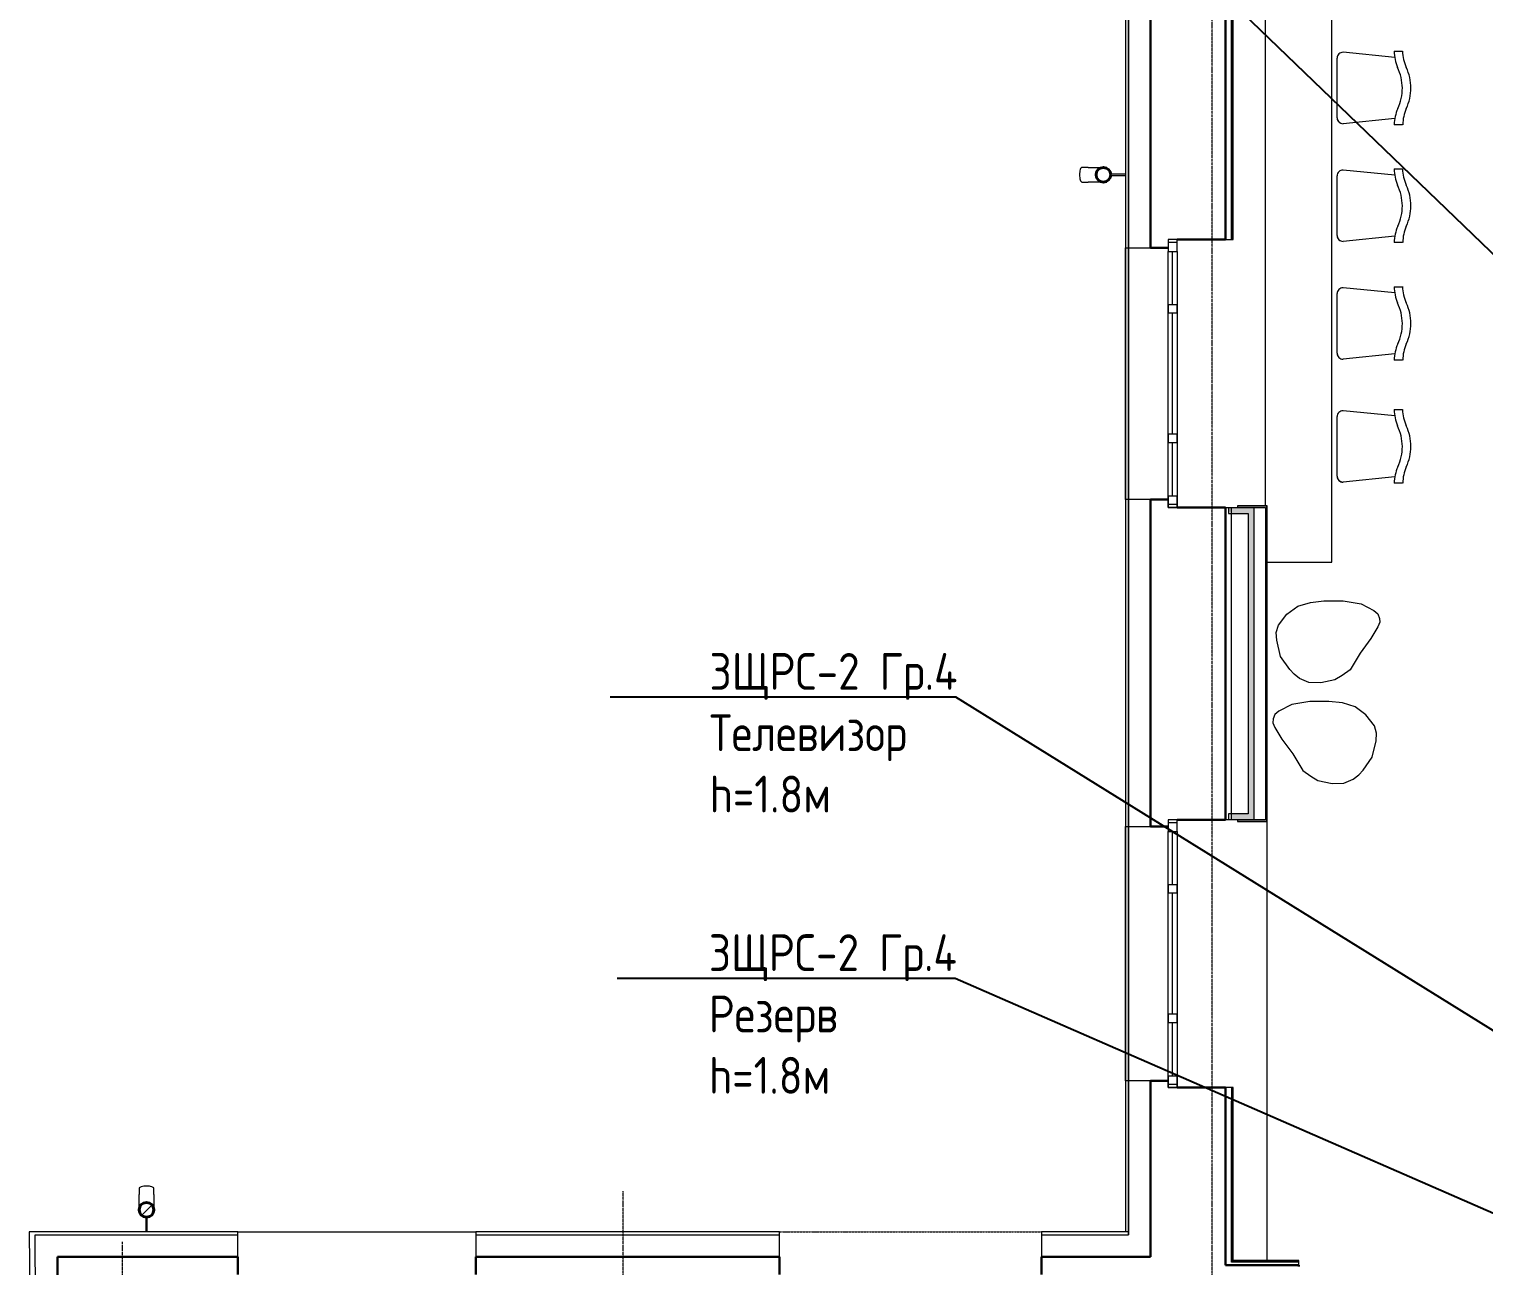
# Model space of a CAD drawing. Header units: millimetres. Extents: x -32 to 417638015, y -35 to 175284279.
# Drawn here: x 417169713 to 417179595, y 175252290 to 175260694 of the extents above; entities that cross this region are included whole.
import ezdxf
from ezdxf import colors
from ezdxf.entities.mleader import LeaderData, LeaderLine
from ezdxf.math import Vec2, Vec3

# ---------------------------------------------------------------- set-up
doc = ezdxf.new("R2010")
doc.units = ezdxf.units.MM
doc.linetypes.add('ADSK_Линия сетки', pattern=[25, 20, -2.5, 0, -2.5])
doc.linetypes.add('ADSK_Штрихпунктирная 2 точки_ш15 п1_5 п1_5 п1_5', pattern=[19.5, 15, -1.5, 0, -1.5, 0, -1.5])
for name, color, linetype, lineweight in [('_ Окна', 7, 'Continuous', 9), ('_ЭМ_ТХобщее_слой', 7, 'Continuous', 30), ('Обобщенные модели', 7, 'Continuous', 18), ('Окна', 7, 'Continuous', 9), ('Оси', 253, 'Continuous', 9), ('Перекрытие', 7, 'Continuous', 18), ('Стены внутренние', 7, 'Continuous', 18), ('Стены наружные', 7, 'Continuous', 18), ('Стены несущие', 7, 'Continuous', 30), ('Стены отделка', 7, 'Continuous', 30), ('Стены штриховка', 7, 'Continuous', 9), ('ТХ', 5, 'Continuous', 0), ('ШТРИХОВКА', 252, 'Continuous', 15)]:
    doc.layers.add(name, color=color, linetype=linetype, lineweight=lineweight)
doc.layers.add('_ЭМ_Надписи', color=7, linetype='Continuous')
doc.layers.add('ЭОМ_Лотки рабочие', color=5, linetype='Continuous')
doc.layers.add('Линии', color=7, linetype='Continuous', lineweight=9, true_color=0x00a600)
doc.styles.add('ЭОМ', font='isocpeur.ttf', dxfattribs={"width": 0.85, "height": 250})

# ---------------------------------------------------------------- blocks, each defined once
blk = doc.blocks.new('ТХ 3 этаж')
at = {"layer": 'ТХ', "color": 8}
for p, q in [((54608.86714957897, 28841.81168677565), (54257.63387622641, 28877.38557287527)), ((54604.42182758277, 28884.52284732612), (54662.20438269152, 28884.52284732612)), ((54218.05091761558, 28431.75682767696), (54218.05091761558, 28837.80261426477)), ((54608.86714957897, 28427.74775516603), (54257.63387622641, 28392.17386906641)), ((54662.4706617474, 28385.27624560473), (54604.95438569433, 28385.27624560473)), ((54608.86714957897, 28041.81168677565), (54257.63387622641, 28077.38557287527)), ((54604.42182758277, 28084.52284732612), (54662.20438269152, 28084.52284732612)), ((54218.05091761558, 27631.75682767696), (54218.05091761558, 28037.80261426477)), ((54608.86714957897, 27627.74775516603), (54257.63387622641, 27592.17386906641)), ((54662.4706617474, 27585.27624560473), (54604.95438569433, 27585.27624560473)), ((54608.86714957897, 27241.81168677565), (54257.63387622641, 27277.38557287527)), ((54604.42182758277, 27284.52284732612), (54662.20438269152, 27284.52284732612)), ((54218.05091761558, 26831.75682767696), (54218.05091761558, 27237.80261426477)), ((54608.86714957897, 26827.74775516603), (54257.63387622641, 26792.17386906641)), ((54662.4706617474, 26785.27624560473), (54604.95438569433, 26785.27624560473)), ((54218.05091761558, 25996.23334617639), (54218.05091761558, 26402.2791327642)), ((54608.86714957897, 26406.28820527508), (54257.63387622641, 26441.8620913747)), ((54604.42182758277, 26448.99936582556), (54662.20438269152, 26448.99936582556)), ((54608.86714957897, 25992.22427366546), (54257.63387622641, 25956.65038756584)), ((54662.4706617474, 25949.75276410417), (54604.95438569433, 25949.75276410417))]:
    blk.add_line(p, q, dxfattribs=at)
blk.add_lwpolyline([(53731.01392111921, 25412.55038507323), (54181.01392111921, 25412.55038507323), (54181.01392111921, 31912.55038507323), (53731.01392111921, 31912.55038507323)], dxfattribs=at)
at = {"layer": 'ТХ', "color": 8, "lineweight": 0}
for points in [[(54127.91194594355, 25150.00310928148), (54258.74115509196, 25149.7851413957), (54380.51258450031, 25128.52922973729), (54467.65940128156, 25084.77418148675), (54494.68742745725, 25060.66854024219), (54506.66759179329, 25030.5728174352), (54508.1287843099, 25005.0059838426), (54494.54211538826, 24973.44906767859), (54447.79202605347, 24893.82618159911), (54373.94125452574, 24794.69920068391), (54306.08056526567, 24680.52435762581), (54251.87920081086, 24641.51616714819), (54202.20672617602, 24613.02694892656), (54105.92947424139, 24592.13431678567), (54026.23393258062, 24595.27466943447), (53963.12010092504, 24622.44800754549), (53925.5731026617, 24651.08253867709), (53895.55003536755, 24682.71211022016), (53834.04270829755, 24771.53808730218), (53807.1599938891, 24882.86320137983), (53804.23760912457, 24933.99686789216), (53819.35812661407, 24983.59668694722), (53876.62718786841, 25058.69068307261), (53950.40530354698, 25114.20792797446), (54036.16358352714, 25139.62944966607)], [(54162.0420283397, 24466.5161058646), (54031.21281919128, 24466.29813797883), (53909.44138978294, 24445.04222632042), (53822.29457300168, 24401.28717806988), (53795.26654682599, 24377.18153682532), (53783.28638248995, 24347.08581401833), (53781.82518997334, 24321.51898042572), (53795.41185889498, 24289.96206426172), (53842.16194822977, 24210.33917818224), (53916.01271975751, 24111.21219726704), (53983.87340901757, 23997.03735420894), (54038.07477347238, 23958.02916373132), (54087.74724810722, 23929.53994550969), (54184.02450004185, 23908.6473133688), (54263.72004170262, 23911.7876660176), (54326.83387335821, 23938.96100412862), (54364.38087162154, 23967.59553526022), (54394.4039389157, 23999.22510680329), (54455.91126598569, 24088.05108388531), (54482.79398039414, 24199.37619796296), (54485.71636515867, 24250.50986447529), (54470.59584766917, 24300.10968353035), (54413.32678641484, 24375.20367965574), (54339.54867073626, 24430.72092455759), (54253.7903907561, 24456.1424462492)]]:
    blk.add_lwpolyline(points, close=True, dxfattribs=at)
at = {"layer": 'ТХ', "color": 8}
for centre, radius, start, end in [((54257.63387622614, 28837.80261426471), 39.5829586105756, 89.99999999833247, 180), ((54919.72728313976, 28895.75251679245), 315.5053656918225, 182.0397389806255, 202.696073057203), ((54962.29006132491, 28897.30316245672), 301.4106871721627, 182.379502891766, 204.1383914905157), ((54320.96363333201, 28628.91017873574), 339.9600278277716, 0.9892830939163604, 25.27183506592818), ((54395.97992796129, 28634.41917978757), 322.9897488788008, 0.04506280801999705, 25.5918781134404), ((54339.04240953876, 28635.03653851937), 321.8306803474504, 334.3612946009599, 359.954278555431), ((54397.13899906508, 28634.93002693215), 321.8306803474504, 334.3612946009599, 359.954278555431), ((54920.2598412532, 28374.04657613835), 315.5053656936938, 157.3039269427971, 177.9602610193745), ((54966.24461898567, 28376.20165318385), 303.3739814454822, 156.7530519048522, 178.2858997655782), ((54257.63387622614, 28431.75682767696), 39.5829586105756, 180, 270), ((54257.63387622614, 28037.80261426471), 39.5829586105756, 89.99999999833247, 180), ((54919.72728313976, 28095.75251679245), 315.5053656918225, 182.0397389806255, 202.696073057203), ((54962.29006132491, 28097.30316245672), 301.4106871721627, 182.379502891766, 204.1383914905157), ((54320.96363333201, 27828.91017873574), 339.9600278277716, 0.9892830939163604, 25.27183506592818), ((54395.97992796129, 27834.41917978757), 322.9897488788008, 0.04506280801999705, 25.5918781134404), ((54339.04240953876, 27835.03653851937), 321.8306803474504, 334.3612946009599, 359.954278555431), ((54397.13899906508, 27834.93002693215), 321.8306803474504, 334.3612946009599, 359.954278555431), ((54920.2598412532, 27574.04657613835), 315.5053656936938, 157.3039269427971, 177.9602610193745), ((54966.24461898567, 27576.20165318385), 303.3739814454822, 156.7530519048522, 178.2858997655782), ((54257.63387622614, 27631.75682767696), 39.5829586105756, 180, 270), ((54257.63387622614, 27237.80261426471), 39.5829586105756, 89.99999999833247, 180), ((54919.72728313976, 27295.75251679245), 315.5053656918225, 182.0397389806255, 202.696073057203), ((54962.29006132491, 27297.30316245672), 301.4106871721627, 182.379502891766, 204.1383914905157), ((54320.96363333201, 27028.91017873574), 339.9600278277716, 0.9892830939163604, 25.27183506592818), ((54395.97992796129, 27034.41917978757), 322.9897488788008, 0.04506280801999705, 25.5918781134404), ((54339.04240953876, 27035.03653851937), 321.8306803474504, 334.3612946009599, 359.954278555431), ((54397.13899906508, 27034.93002693215), 321.8306803474504, 334.3612946009599, 359.954278555431), ((54920.2598412532, 26774.04657613835), 315.5053656936938, 157.3039269427971, 177.9602610193745), ((54966.24461898567, 26776.20165318385), 303.3739814454822, 156.7530519048522, 178.2858997655782), ((54257.63387622614, 26831.75682767696), 39.5829586105756, 180, 270), ((54257.63387622614, 26402.27913276415), 39.5829586105756, 89.99999999833247, 180), ((54919.72728313976, 26460.22903529188), 315.5053656918225, 182.0397389806255, 202.696073057203), ((54962.29006132491, 26461.77968095616), 301.4106871721627, 182.379502891766, 204.1383914905157), ((54320.96363333201, 26193.38669723517), 339.9600278277716, 0.9892830939163604, 25.27183506592818), ((54395.97992796129, 26198.895698287), 322.9897488788008, 0.04506280801999705, 25.5918781134404), ((54339.04240953876, 26199.5130570188), 321.8306803474504, 334.3612946009599, 359.954278555431), ((54397.13899906508, 26199.40654543159), 321.8306803474504, 334.3612946009599, 359.954278555431), ((54257.63387622614, 25996.23334617639), 39.5829586105756, 180, 270), ((54920.2598412532, 25938.52309463779), 315.5053656936938, 157.3039269427971, 177.9602610193745), ((54966.24461898567, 25940.67817168328), 303.3739814454822, 156.7530519048522, 178.2858997655782)]:
    blk.add_arc(centre, radius, start, end, dxfattribs=at)
blk = doc.blocks.new('План 3 этажа')
at = {"layer": 'Обобщенные модели', "lineweight": 9}
h = blk.add_hatch(dxfattribs=at)
h.set_pattern_fill('FP_10', color=8, style=0, pattern_type=2)
h.set_pattern_definition([(45, (507.3430116512973, 158.9017935008924), (-106.0660171779821, 106.0660171779821), [])])
h.paths.add_polyline_path([(39119.19701165125, 21080.21979350089), (39140.8911986071, 21085.17135010576), (39158.28858577464, 21099.04530340796), (39167.94340726034, 21119.09374680308), (39167.94340726034, 21141.34584019869), (39158.28858577464, 21161.39428359383), (39140.89119860712, 21175.26823689601), (39119.19701165122, 21180.21979350089), (39097.50282469534, 21175.268236896), (39080.10543752785, 21161.39428359383), (39070.45061604215, 21141.34584019871), (39070.45061604215, 21119.09374680309), (39080.10543752785, 21099.04530340796), (39097.50282469537, 21085.17135010576), (39117.26007039086, 21080.66188770385)])
at = {"layer": 'Стены внутренние'}
for points in [[(46489.19665217912, 25862.85086970362), (46642.84460114571, 25862.85086970362), (46642.84460114571, 25902.85086970362), (46469.19665218104, 25902.85086970362), (46469.19665218104, 25873.85086970362), (46489.19665217912, 25873.85086970362)], [(46602.84460114571, 23821.0510740158), (46642.84460114571, 23821.0510740158), (46641.97355153994, 25862.85086970362), (46602.84460114571, 25862.85086970362), (46602.84460114571, 24090.24201881347)], [(46602.84460114571, 23781.0510740158), (46642.84460114571, 23781.0510740158), (46642.84460114571, 23821.0510740158), (46489.19665217912, 23821.0510740158), (46489.19665217912, 23781.0510740158)]]:
    blk.add_hatch(color=8, dxfattribs=at).paths.add_polyline_path(points)
at = {"layer": '_ Окна', "color": 8, "lineweight": 18}
for p, q in [((46119.19665217808, 27722.8508697036), (46059.19665217808, 27722.8508697036)), ((46059.19665217808, 27722.8508697036), (46059.19665217808, 27642.8508697036)), ((46119.19665217808, 27642.8508697036), (46119.19665217808, 27722.8508697036)), ((46059.19665217808, 27642.8508697036), (46119.19665217808, 27642.8508697036)), ((46059.19665217808, 27282.8508697036), (46119.19665217808, 27282.8508697036)), ((46059.19665217808, 27222.8508697036), (46059.19665217808, 27282.8508697036)), ((46119.19665217808, 27282.8508697036), (46119.19665217808, 27222.8508697036)), ((46119.19665217808, 27222.8508697036), (46059.19665217808, 27222.8508697036)), ((46059.19665217807, 26402.8508697036), (46119.19665217807, 26402.8508697036)), ((46059.19665217807, 26342.8508697036), (46059.19665217807, 26402.8508697036)), ((46119.19665217807, 26402.8508697036), (46119.19665217807, 26342.8508697036)), ((46119.19665217807, 26342.8508697036), (46059.19665217807, 26342.8508697036)), ((46059.19665217807, 25982.8508697036), (46119.19665217807, 25982.8508697036)), ((46059.19665217807, 25902.8508697036), (46059.19665217807, 25982.8508697036)), ((46119.19665217807, 25902.8508697036), (46059.19665217807, 25902.8508697036)), ((46119.19665217807, 25982.8508697036), (46119.19665217807, 25902.8508697036)), ((46119.19665217808, 23781.05107401577), (46059.19665217808, 23781.05107401577)), ((46059.19665217808, 23781.05107401577), (46059.19665217808, 23701.05107401577)), ((46119.19665217808, 23701.05107401577), (46119.19665217808, 23781.05107401577)), ((46059.19665217808, 23701.05107401577), (46119.19665217808, 23701.05107401577)), ((46059.19665217808, 23341.05107401577), (46119.19665217808, 23341.05107401577)), ((46059.19665217808, 23281.05107401577), (46059.19665217808, 23341.05107401577)), ((46119.19665217808, 23341.05107401577), (46119.19665217808, 23281.05107401577)), ((46119.19665217808, 23281.05107401577), (46059.19665217808, 23281.05107401577)), ((46059.19665217807, 22461.05107401577), (46119.19665217807, 22461.05107401577)), ((46059.19665217807, 22401.05107401577), (46059.19665217807, 22461.05107401577)), ((46119.19665217807, 22461.05107401577), (46119.19665217807, 22401.05107401577)), ((46119.19665217807, 22401.05107401577), (46059.19665217807, 22401.05107401577)), ((46059.19665217807, 22041.05107401577), (46119.19665217807, 22041.05107401577)), ((46059.19665217807, 21961.05107401577), (46059.19665217807, 22041.05107401577)), ((46119.19665217807, 22041.05107401577), (46119.19665217807, 21961.05107401577)), ((46119.19665217807, 21961.05107401577), (46059.19665217807, 21961.05107401577))]:
    blk.add_line(p, q, dxfattribs=at)
at = {"layer": '_ Окна', "color": 8}
for p, q in [((46119.19665217808, 27702.8508697036), (46059.19665217808, 27702.8508697036)), ((46089.19665217809, 27282.8508697036), (46089.19665217809, 27642.8508697036)), ((46089.19665217809, 26402.8508697036), (46089.19665217809, 27222.8508697036)), ((46089.19665217809, 25982.8508697036), (46089.19665217809, 26342.8508697036)), ((46119.19665217807, 25922.8508697036), (46059.19665217807, 25922.8508697036)), ((46119.19665217808, 23761.05107401577), (46059.19665217808, 23761.05107401577)), ((46089.19665217809, 23341.05107401577), (46089.19665217809, 23701.05107401577)), ((46089.19665217809, 22461.05107401577), (46089.19665217809, 23281.05107401577)), ((46089.19665217809, 22041.05107401577), (46089.19665217809, 22401.05107401577)), ((46119.19665217807, 21981.05107401577), (46059.19665217807, 21981.05107401577))]:
    blk.add_line(p, q, dxfattribs=at)
at = {"layer": 'Линии', "color": 8, "linetype": 'ADSK_Штрихпунктирная 2 точки_ш15 п1_5 п1_5 п1_5'}
blk.add_line((43418.49601523625, 20980.21979350088), (45199.49601523625, 20980.21979350088), dxfattribs=at)
at = {"layer": 'Обобщенные модели', "color": 8}
for p, q in [((45515.54920133355, 28213.56402366139), (45473.04506436248, 28213.56402366139)), ((45769.19665217733, 28168.56402366139), (45670.05543480541, 28168.56402366139)), ((45473.04506436249, 28113.56402366139), (45515.54920133355, 28113.56402366139)), ((45670.05543480541, 28158.56402366139), (45769.19665217733, 28158.56402366139)), ((39069.19701165133, 21276.37138131574), (39069.19701165133, 21233.86724434467)), ((39169.19701165133, 21233.86724434467), (39169.19701165133, 21276.37138131574)), ((39114.19701165133, 21079.36101087282), (39114.19701165133, 20980.21979350092)), ((39124.19701165133, 20980.21979350092), (39124.19701165133, 21079.36101087281))]:
    blk.add_line(p, q, dxfattribs=at)
at = {"layer": 'Обобщенные модели', "color": 8, "flags": 128}
for points in [[(45515.54920133355, 28213.56402366139), (45521.21694176731, 28213.56402366139), (45526.80146083479, 28213.56402366139), (45532.2938244968, 28213.56402366139), (45537.6852461431, 28213.56402366139), (45542.96710064918, 28213.56402366139), (45548.13093817456, 28213.56402366139), (45553.16849768077, 28213.56402366139), (45558.0717201472, 28213.56402366139), (45562.83276146388, 28213.56402366139), (45567.44400498035, 28213.56402366139), (45571.89807369065, 28213.56402366139), (45576.187842035, 28213.56402366139), (45580.30644729914, 28213.56402366139), (45584.24730059325, 28213.56402366139), (45588.00409739272, 28213.56402366139), (45591.57082762408, 28213.56402366139), (45594.94178527982, 28213.56402366139), (45598.1115775468, 28213.56402366139), (45601.07513343357, 28213.56402366139), (45603.82771188291, 28213.56402366139), (45606.17978261263, 28213.56402366139)], [(45606.17978261262, 28113.56402366139), (45604.9094016603, 28113.56402366139), (45602.2458905942, 28113.56402366139), (45599.36952912896, 28113.56402366139), (45596.28491882933, 28113.56402366139), (45592.99699441376, 28113.56402366139), (45589.51101585996, 28113.56402366139), (45585.83255998995, 28113.56402366139), (45581.96751154845, 28113.56402366139), (45577.92205378845, 28113.56402366139), (45573.70265857939, 28113.56402366139), (45569.3160760535, 28113.56402366139), (45564.7693238071, 28113.56402366139), (45560.06967567383, 28113.56402366139), (45555.22465008818, 28113.56402366139), (45550.24199805753, 28113.56402366139), (45545.12969076223, 28113.56402366139), (45539.89590680337, 28113.56402366139), (45534.54901911882, 28113.56402366139), (45529.09758158826, 28113.56402366139), (45523.55031534881, 28113.56402366139), (45517.91609484313, 28113.56402366139), (45515.54920133355, 28113.56402366139)], [(39069.19701165133, 21143.23666306561), (39069.19701165133, 21144.50704401792), (39069.19701165133, 21147.17055508402), (39069.19701165133, 21150.04691654927), (39069.19701165133, 21153.1315268489), (39069.19701165133, 21156.41945126446), (39069.19701165133, 21159.90542981827), (39069.19701165133, 21163.58388568827), (39069.19701165133, 21167.44893412978), (39069.19701165133, 21171.49439188977), (39069.19701165133, 21175.71378709884), (39069.19701165133, 21180.10036962472), (39069.19701165133, 21184.64712187112), (39069.19701165133, 21189.34677000439), (39069.19701165133, 21194.19179559004), (39069.19701165133, 21199.17444762069), (39069.19701165133, 21204.286754916), (39069.19701165133, 21209.52053887485), (39069.19701165133, 21214.86742655941), (39069.19701165133, 21220.31886408997), (39069.19701165133, 21225.86613032941), (39069.19701165133, 21231.50035083509), (39069.19701165133, 21233.86724434467)], [(39169.19701165133, 21233.86724434467), (39169.19701165133, 21228.19950391091), (39169.19701165133, 21222.61498484343), (39169.19701165133, 21217.12262118142), (39169.19701165133, 21211.73119953512), (39169.19701165133, 21206.44934502904), (39169.19701165133, 21201.28550750366), (39169.19701165133, 21196.24794799746), (39169.19701165133, 21191.34472553102), (39169.19701165133, 21186.58368421434), (39169.19701165133, 21181.97244069787), (39169.19701165133, 21177.51837198757), (39169.19701165133, 21173.22860364323), (39169.19701165133, 21169.10999837908), (39169.19701165133, 21165.16914508498), (39169.19701165133, 21161.41234828551), (39169.19701165133, 21157.84561805415), (39169.19701165133, 21154.4746603984), (39169.19701165133, 21151.30486813142), (39169.19701165133, 21148.34131224465), (39169.19701165133, 21145.58873379531), (39169.19701165133, 21143.23666306561)]]:
    blk.add_lwpolyline(points, dxfattribs=at)
at = {"layer": 'Обобщенные модели', "color": 8}
for centre, radius, start, end in [((45619.19665217731, 28163.56402366136), 52.00000000000001, 0, 180), ((45619.19665217731, 28163.56402366136), 52.00000000000004, 180, 0), ((39119.19701165129, 21130.21979350084), 52.00000000000004, 90, 270), ((39119.19701165129, 21130.21979350084), 52.00000000000003, 270, 90)]:
    blk.add_arc(centre, radius, start, end, dxfattribs=at)
at = {"layer": 'Обобщенные модели', "color": 8, "lineweight": 40}
for centre, start, end in [((45619.19665217728, 28163.56402366126), 0, 180), ((45619.19665217728, 28163.56402366126), 180, 0), ((39119.19701165119, 21130.21979350087), 90, 270), ((39119.19701165119, 21130.21979350087), 270, 90)]:
    blk.add_arc(centre, 49.99999999999996, start, end, dxfattribs=at)
at = {"layer": 'Обобщенные модели', "color": 8}
for centre, major_axis, ratio, start_param, end_param in [((45473.04506436243, 28163.56402366136), (1.967785274346598e-13, -49.99999999999999), 0.3090169943749482, 3.141592653589792, 4.712388980384689), ((45473.04506436243, 28163.56402366136), (1.190629157108989e-13, -50.00000000000001), 0.3090169943749481, 4.712388980384695, 6.283185307179597), ((39119.19701165129, 21276.37138131572), (-50.00000000000001, 1.362883799528872e-13), 0.3090169943749481, 4.712388980384695, 6.283185307179597), ((39119.19701165129, 21276.37138131572), (-49.99999999999999, 5.857276822912619e-14), 0.3090169943749482, 3.141592653589792, 4.712388980384689)]:
    blk.add_ellipse(centre, major_axis=major_axis, ratio=ratio, start_param=start_param, end_param=end_param, dxfattribs=at)
at = {"layer": 'Окна', "color": 8}
for p, q in [((46059.19665217808, 27722.8508697036), (46059.19665217808, 27642.8508697036)), ((46119.19665217808, 27722.8508697036), (46059.19665217808, 27722.8508697036)), ((46119.19665217808, 27642.8508697036), (46119.19665217808, 27722.8508697036)), ((46059.19665217809, 27282.8508697036), (46059.19665217809, 27642.8508697036)), ((46119.19665217817, 27642.8508697036), (46119.19665217817, 27282.8508697036)), ((46059.19665217808, 27282.8508697036), (46059.19665217808, 27222.8508697036)), ((46119.19665217808, 27222.8508697036), (46119.19665217808, 27282.8508697036)), ((46059.19665217808, 26402.8508697036), (46059.19665217808, 27222.8508697036)), ((46119.19665217817, 27222.8508697036), (46119.19665217817, 26402.8508697036)), ((46059.19665217807, 26402.8508697036), (46059.19665217807, 26342.8508697036)), ((46119.19665217807, 26342.8508697036), (46119.19665217807, 26402.8508697036)), ((46059.19665217808, 25982.8508697036), (46059.19665217808, 26342.8508697036)), ((46119.19665217817, 26342.8508697036), (46119.19665217817, 25982.8508697036)), ((46059.19665217807, 25982.8508697036), (46059.19665217807, 25902.8508697036)), ((46059.19665217807, 25902.8508697036), (46119.19665217807, 25902.8508697036)), ((46119.19665217807, 25902.8508697036), (46119.19665217807, 25982.8508697036)), ((46059.19665217808, 23781.05107401577), (46059.19665217808, 23701.05107401577)), ((46119.19665217808, 23781.05107401577), (46059.19665217808, 23781.05107401577)), ((46119.19665217808, 23701.05107401577), (46119.19665217808, 23781.05107401577)), ((46059.19665217809, 23341.05107401577), (46059.19665217809, 23701.05107401577)), ((46119.19665217817, 23701.05107401577), (46119.19665217817, 23341.05107401577)), ((46059.19665217808, 23341.05107401577), (46059.19665217808, 23281.05107401577)), ((46119.19665217808, 23281.05107401577), (46119.19665217808, 23341.05107401577)), ((46059.19665217808, 22461.05107401577), (46059.19665217808, 23281.05107401577)), ((46119.19665217817, 23281.05107401577), (46119.19665217817, 22461.05107401577)), ((46059.19665217807, 22461.05107401577), (46059.19665217807, 22401.05107401577)), ((46119.19665217807, 22401.05107401577), (46119.19665217807, 22461.05107401577)), ((46059.19665217808, 22041.05107401577), (46059.19665217808, 22401.05107401577)), ((46119.19665217817, 22401.05107401577), (46119.19665217817, 22041.05107401577)), ((46059.19665217807, 22041.05107401577), (46059.19665217807, 21961.05107401577)), ((46119.19665217807, 21961.05107401577), (46119.19665217807, 22041.05107401577)), ((46059.19665217807, 21961.05107401577), (46119.19665217807, 21961.05107401577))]:
    blk.add_line(p, q, dxfattribs=at)
at = {"layer": 'Оси', "color": 8, "linetype": 'ADSK_Линия сетки'}
for p, q in [((46356.9080292919, -3523.68777841868), (46356.90802929195, 42848.90181029241)), ((42356.9080292919, -3523.687778418672), (42356.90802929195, 21256.87599485738)), ((38956.9080292919, -3523.687778418667), (38956.90802929195, 20912.6903544061))]:
    blk.add_line(p, q, dxfattribs=at)
at = {"layer": 'Перекрытие', "color": 8}
for p, q in [((46720.11866724881, 25914.85086970359), (46720.11866724881, 31740.85466955751)), ((46732.11866724875, 20786.47435484625), (46732.11866724875, 23771.05107401577))]:
    blk.add_line(p, q, dxfattribs=at)
at = {"layer": 'Стены наружные', "color": 8}
for p, q in [((45768.19665217947, 25958.84578716039), (45768.19665217906, 27667.8508697037)), ((45768.19665217906, 27667.8508697037), (45769.19665217906, 27667.8508697037)), ((45769.19665217726, 25957.85086970359), (45769.19665217726, 27667.8508697036)), ((45769.19665217906, 27667.8508697037), (45769.19665217947, 25958.84578716039)), ((45789.19665217726, 27667.8508697036), (45789.19665217731, 25957.85086970359)), ((45789.196652179, 25957.85086970359), (45789.196652179, 27667.8508697036)), ((45769.19665217947, 25958.84578716039), (45768.19665217947, 25958.84578716039)), ((45768.1966521804, 22006.05107401588), (45768.19665217999, 23735.53288903458)), ((45769.19665217999, 23735.53288903458), (45768.19665217999, 23735.53288903458)), ((45769.19665217731, 22006.05107401577), (45769.19665217731, 23736.05107401577)), ((45769.19665217999, 23735.53288903458), (45769.1966521804, 22006.05107401588)), ((45789.19665217731, 23736.05107401577), (45789.19665217731, 22006.05107401577)), ((45789.19665217906, 22006.05107401577), (45789.196652179, 23736.05107401577)), ((45769.1966521804, 22006.05107401588), (45768.1966521804, 22006.05107401588)), ((39740.57473327866, 20980.21979350089), (41355.57473327866, 20980.21979350088))]:
    blk.add_line(p, q, dxfattribs=at)
at = {"layer": 'Стены несущие', "color": 8}
for p, q in [((45939.19665217906, 29992.85466955751), (45939.19665217906, 27667.8508697036)), ((46449.19665217906, 27722.8508697036), (46449.19665217906, 29932.85466955751)), ((46119.19665217807, 27722.8508697036), (46449.19665217906, 27722.8508697036)), ((45939.19665217906, 27667.8508697036), (46059.19665217807, 27667.8508697036)), ((45939.196652179, 23736.05107401577), (45939.19665217906, 25957.85086970359)), ((46059.19665217807, 25957.85086970359), (45939.19665217906, 25957.85086970359)), ((46449.19665217906, 25902.8508697036), (46119.19665217801, 25902.8508697036)), ((46449.19665217906, 25902.8508697036), (46449.19665217906, 23781.05107401577)), ((45939.19665217906, 23736.05107401577), (46059.19665217807, 23736.05107401577)), ((46119.19665217807, 23781.05107401577), (46449.19665217906, 23781.05107401577)), ((45939.19665217906, 22006.05107401577), (45939.19665217906, 20810.21979350087)), ((46059.19665217807, 22006.05107401577), (45939.19665217906, 22006.05107401577)), ((46449.19665217906, 21961.05107401578), (46119.19665217801, 21961.05107401578)), ((46449.19665217906, 21961.05107401578), (46449.19665217906, 20754.47435484626)), ((38513.58244988194, 20810.21979350089), (39740.57473327866, 20810.21979350088)), ((38586.98498498951, 14579.51392850473), (38513.58244988194, 20810.21979350088)), ((39740.57473327866, 20690.2197935009), (39740.57473327866, 20810.21979350088)), ((41355.57473327866, 20810.21979350088), (43418.49601523625, 20810.21979350087)), ((41355.57473327866, 20810.21979350088), (41355.57473327866, 20690.21979350089)), ((43418.49601523625, 20690.21979350088), (43418.49601523625, 20810.21979350087)), ((45198.49601523625, 20810.21979350087), (45939.19665217906, 20810.21979350086)), ((45198.49601523625, 20810.21979350087), (45198.49601523625, 20690.21979350088)), ((46945.84267625352, 20754.47435484625), (46449.19665217906, 20754.47435484625)), ((46945.84267625352, 20744.47435484625), (46945.84267625352, 20754.47435484625))]:
    blk.add_line(p, q, dxfattribs=at)
at = {"layer": 'Стены отделка', "color": 8, "lineweight": 9}
for p, q in [((45769.19665217726, 29992.85466955752), (45769.19665217726, 27667.8508697036)), ((45789.19665217726, 27667.8508697036), (45789.19665217726, 29992.85466955752)), ((45789.196652179, 29992.85466955752), (45789.196652179, 27667.8508697036)), ((46501.19665217906, 27722.8508697036), (46501.19665217906, 29932.85466955751)), ((46449.19665217906, 27722.8508697036), (46501.19665217906, 27722.8508697036)), ((45769.19665217906, 27667.8508697037), (45789.19665217726, 27667.8508697036)), ((45789.196652179, 27667.8508697036), (45939.196652179, 27667.8508697036)), ((45769.19665217726, 25957.8508697036), (45769.19665217731, 23736.05107401577)), ((45789.19665217731, 25957.8508697036), (45769.19665217726, 25957.8508697036)), ((45789.19665217731, 23736.05107401577), (45789.19665217731, 25957.8508697036)), ((45789.196652179, 25957.8508697036), (45789.196652179, 23736.05107401577)), ((45939.196652179, 25957.85086970359), (45789.196652179, 25957.8508697036)), ((46449.19665217906, 25902.8508697036), (46720.11866724881, 25902.85086970359)), ((46469.19665218098, 25902.85086970359), (46469.19665218098, 25862.85086970359)), ((46489.19665217906, 23781.05107401577), (46489.19665217906, 25902.8508697036)), ((46730.11866724881, 25914.85086970359), (46529.19665217906, 25914.85086970359)), ((46529.19665217906, 25914.85086970359), (46529.19665217906, 25902.85086970359)), ((46642.84460114565, 23781.05107401577), (46642.84460114565, 25902.85086970359)), ((46720.11866724881, 25902.85086970359), (46720.11866724881, 23781.05107401577)), ((46732.11866724875, 23771.05107401577), (46732.11866724881, 25912.85086970359)), ((46469.19665218098, 25862.85086970359), (46602.84460114565, 25862.85086970359)), ((46602.84460114565, 25862.85086970359), (46602.84460114565, 23821.05107401577)), ((46602.84460114565, 23821.05107401577), (46469.19665218098, 23821.05107401577)), ((46469.19665218098, 23821.05107401577), (46469.19665218098, 23781.05107401577)), ((45769.19665217731, 23736.05107401577), (45789.19665217731, 23736.05107401577)), ((45789.196652179, 23736.05107401577), (45939.196652179, 23736.05107401577)), ((46720.11866724881, 23781.05107401577), (46449.19665217906, 23781.05107401577)), ((46529.19665217906, 23781.05107401577), (46529.19665217906, 23769.05107401577)), ((46529.19665217906, 23769.05107401577), (46730.11866724881, 23769.05107401577)), ((45769.19665217731, 22006.05107401578), (45769.19665217731, 20980.21979350089)), ((45789.19665217731, 22006.05107401578), (45769.19665217731, 22006.05107401578)), ((45789.19665217731, 20980.21979350089), (45789.19665217731, 22006.05107401578)), ((45789.19665217906, 22006.05107401578), (45789.19665217906, 20960.21979350086)), ((45939.19665217906, 22006.05107401577), (45789.19665217906, 22006.05107401578)), ((46449.19665217906, 21961.05107401578), (46449.19665217906, 21961.05107401578)), ((46501.19665217906, 21961.05107401578), (46449.19665217906, 21961.05107401578)), ((46489.19665217906, 21961.05107401578), (46489.19665217906, 21868.84979350088)), ((46501.19665217906, 20774.47435484625), (46501.19665217906, 21961.05107401578)), ((39740.57473327866, 20980.21979350089), (38321.56653409934, 20980.2197935009)), ((38321.56653409934, 20980.2197935009), (38396.99816834682, 14577.27573683259)), ((38363.57204124605, 20810.21979350089), (38361.8049252074, 20960.2197935009)), ((39740.57473327866, 20810.21979350088), (39740.57473327866, 20980.21979350089)), ((43418.49601523625, 20980.21979350088), (41355.57473327866, 20980.21979350088)), ((41355.57473327866, 20980.21979350088), (41355.57473327866, 20810.21979350088)), ((41355.57473327866, 20960.21979350088), (41356.57473327866, 20960.21979350088)), ((43418.49601523625, 20810.21979350087), (43418.49601523625, 20980.21979350088)), ((45789.19665218145, 20980.21979350087), (45198.49601523625, 20980.21979350088)), ((45198.49601523625, 20980.21979350088), (45198.49601523625, 20810.21979350086)), ((45198.49601523625, 20960.21979350088), (45199.49601523625, 20960.21979350088)), ((45789.19665218145, 20960.21979350087), (45789.19665218145, 20980.21979350087)), ((46945.84267625352, 20786.47435484625), (46489.19665217906, 20786.47435484625)), ((46945.84267625352, 20754.47435484625), (46945.84267625352, 20786.47435484625))]:
    blk.add_line(p, q, dxfattribs=at)
at = {"layer": 'Стены штриховка', "color": 8}
for p, q in [((46489.19665217906, 27722.8508697036), (46489.19665217906, 29932.85466955751)), ((46499.19665217906, 27722.8508697036), (46499.19665217906, 29932.85466955751)), ((46732.11866724881, 25912.85086970359), (46529.19665217906, 25912.85086970359)), ((46730.11866724881, 23769.05107401577), (46730.11866724881, 25914.85086970359)), ((46732.11866724881, 25914.85086970359), (46730.11866724881, 25914.85086970359)), ((46732.11866724881, 25912.85086970359), (46732.11866724881, 25914.85086970359)), ((46529.19665217906, 23771.05107401577), (46732.11866724875, 23771.05107401577)), ((46730.11866724881, 23769.05107401577), (46732.11866724881, 23769.05107401577)), ((46499.19665217906, 20774.47435484625), (46499.19665217906, 21961.05107401578)), ((46489.19665217906, 20774.47435484625), (46489.19665217906, 21868.84979350088)), ((38361.8049252074, 20960.2197935009), (39740.57473327866, 20960.21979350089)), ((41356.57473327866, 20960.21979350088), (43418.49601523625, 20960.21979350088)), ((45199.49601523625, 20960.21979350088), (45789.19665218145, 20960.21979350087)), ((38436.98361294699, 14578.74686569326), (38363.57204124605, 20810.21979350089)), ((46945.84267625352, 20784.47435484625), (46489.19665217906, 20784.47435484625)), ((46945.84267625352, 20774.47435484625), (46489.19665217906, 20774.47435484625))]:
    blk.add_line(p, q, dxfattribs=at)
at = {"layer": 'ЭОМ_Лотки рабочие'}
blk.add_blockref('ТХ 3 этаж', (-7010.895253870607, 118.5421783487909), dxfattribs=at)
blk = doc.blocks.new('_ЭМ_ТХ2_3 этаж_нов')
at = {"layer": 'ТХ', "color": 8}
for p, q in [((53200.24763445328, 28396.39719573373), (53200.24763445328, 28802.44298232152)), ((53591.06386641668, 28806.45205483239), (53239.83059306411, 28842.02594093207)), ((53586.61854442047, 28849.16321538287), (53644.40109952922, 28849.16321538287)), ((53591.06386641668, 28392.38812322283), (53239.83059306411, 28356.81423712315)), ((53644.6673785851, 28349.91661366154), (53587.15110253204, 28349.91661366154)), ((53200.24763445328, 27596.39719573373), (53200.24763445328, 28002.44298232152)), ((53591.06386641668, 28006.45205483239), (53239.83059306411, 28042.02594093207)), ((53586.61854442047, 28049.16321538287), (53644.40109952922, 28049.16321538287)), ((53591.06386641668, 27592.38812322283), (53239.83059306411, 27556.81423712315)), ((53644.6673785851, 27549.91661366154), (53587.15110253204, 27549.91661366154)), ((53200.24763445328, 26796.39719573373), (53200.24763445328, 27202.44298232152)), ((53591.06386641668, 27206.45205483239), (53239.83059306411, 27242.02594093207)), ((53586.61854442047, 27249.16321538287), (53644.40109952922, 27249.16321538287)), ((53591.06386641668, 26792.38812322283), (53239.83059306411, 26756.81423712315)), ((53644.6673785851, 26749.91661366154), (53587.15110253204, 26749.91661366154)), ((53591.06386641668, 26370.92857333182), (53239.83059306411, 26406.5024594315)), ((53586.61854442047, 26413.6397338823), (53644.40109952922, 26413.6397338823)), ((53200.24763445328, 25960.87371423317), (53200.24763445328, 26366.91950082095)), ((53591.06386641668, 25956.86464172226), (53239.83059306411, 25921.29075562258)), ((53644.6673785851, 25914.39313216097), (53587.15110253204, 25914.39313216097))]:
    blk.add_line(p, q, dxfattribs=at)
blk.add_lwpolyline([(52713.21063795692, 25377.19075312999), (53163.21063795692, 25377.19075312999), (53163.21063795692, 31877.19075312999), (52713.21063795692, 31877.19075312999)], dxfattribs=at)
at = {"layer": 'ТХ', "color": 8, "lineweight": 0}
for points in [[(53110.10866278125, 25114.64347733825), (53240.93787192967, 25114.42550945247), (53362.70930133801, 25093.16959779407), (53449.85611811926, 25049.41454954352), (53476.88414429495, 25025.30890829896), (53488.86430863099, 24995.21318549197), (53490.3255011476, 24969.64635189937), (53476.73883222596, 24938.08943573537), (53429.98874289118, 24858.46654965589), (53356.13797136344, 24759.33956874069), (53288.27728210337, 24645.16472568258), (53234.07591764856, 24606.15653520497), (53184.40344301373, 24577.66731698334), (53088.12619107909, 24556.77468484244), (53008.43064941833, 24559.91503749124), (52945.31681776274, 24587.08837560227), (52907.7698194994, 24615.72290673386), (52877.74675220525, 24647.35247827694), (52816.23942513525, 24736.17845535895), (52789.3567107268, 24847.50356943661), (52786.43432596227, 24898.63723594893), (52801.55484345177, 24948.23705500399), (52858.82390470611, 25023.33105112938), (52932.60202038469, 25078.84829603124), (53018.36030036485, 25104.26981772284)], [(53144.2387451774, 24431.15647392138), (53013.40953602898, 24430.9385060356), (52891.63810662064, 24409.6825943772), (52804.49128983938, 24365.92754612665), (52777.4632636637, 24341.82190488209), (52765.48309932766, 24311.7261820751), (52764.02190681105, 24286.1593484825), (52777.60857573268, 24254.6024323185), (52824.35866506747, 24174.97954623902), (52898.20943659521, 24075.85256532382), (52966.07012585527, 23961.67772226571), (53020.27149031009, 23922.66953178809), (53069.94396494492, 23894.18031356647), (53166.22121687955, 23873.28768142557), (53245.91675854032, 23876.42803407437), (53309.03059019591, 23903.6013721854), (53346.57758845924, 23932.23590331699), (53376.6006557534, 23963.86547486007), (53438.10798282339, 24052.69145194208), (53464.99069723184, 24164.01656601974), (53467.91308199638, 24215.15023253206), (53452.79256450688, 24264.75005158712), (53395.52350325254, 24339.84404771251), (53321.74538757396, 24395.36129261437), (53235.9871075938, 24420.78281430597)]]:
    blk.add_lwpolyline(points, close=True, dxfattribs=at)
at = {"layer": 'ТХ', "color": 8}
for centre, radius, start, end in [((53239.83059306385, 28802.44298232149), 39.5829586105756, 89.99999999916623, 180), ((53901.92399997746, 28860.39288484922), 315.5053656918225, 182.0397389805958, 202.6960730568813), ((53944.48677816261, 28861.9435305135), 301.4106871721627, 182.379502891766, 204.1383914908567), ((53303.16035016971, 28593.55054679251), 339.9600278277716, 0.9892830939163604, 25.27183506592818), ((53378.17664479899, 28599.05954784434), 322.9897488788008, 0.04506280801999705, 25.59187811380055), ((53321.23912637646, 28599.67690657615), 321.8306803474504, 334.3612946005991, 359.954278555431), ((53379.33571590278, 28599.57039498893), 321.8306803474504, 334.3612946005991, 359.954278555431), ((53239.83059306385, 28396.39719573373), 39.5829586105756, 180, 270.0000000008338), ((53902.4565580909, 28338.68694419513), 315.5053656936938, 157.3039269431188, 177.9602610194042), ((53948.44133582337, 28340.84202124062), 303.3739814454822, 156.7530519051813, 178.2858997655532), ((53239.83059306385, 28002.44298232149), 39.5829586105756, 89.99999999916623, 180), ((53901.92399997746, 28060.39288484922), 315.5053656918225, 182.0397389805958, 202.6960730568813), ((53944.48677816261, 28061.9435305135), 301.4106871721627, 182.379502891766, 204.1383914908567), ((53303.16035016971, 27793.55054679251), 339.9600278277716, 0.9892830939163604, 25.27183506592818), ((53378.17664479899, 27799.05954784434), 322.9897488788008, 0.04506280801999705, 25.59187811380055), ((53321.23912637646, 27799.67690657615), 321.8306803474504, 334.3612946005991, 359.954278555431), ((53379.33571590278, 27799.57039498893), 321.8306803474504, 334.3612946005991, 359.954278555431), ((53239.83059306385, 27596.39719573373), 39.5829586105756, 180, 270.0000000008338), ((53902.4565580909, 27538.68694419513), 315.5053656936938, 157.3039269431188, 177.9602610194042), ((53948.44133582337, 27540.84202124062), 303.3739814454822, 156.7530519051813, 178.2858997655532), ((53239.83059306385, 27202.44298232149), 39.5829586105756, 89.99999999916623, 180), ((53901.92399997746, 27260.39288484922), 315.5053656918225, 182.0397389805958, 202.6960730568813), ((53944.48677816261, 27261.9435305135), 301.4106871721627, 182.379502891766, 204.1383914908567), ((53303.16035016971, 26993.55054679251), 339.9600278277716, 0.9892830939163604, 25.27183506592818), ((53378.17664479899, 26999.05954784434), 322.9897488788008, 0.04506280801999705, 25.59187811380055), ((53321.23912637646, 26999.67690657615), 321.8306803474504, 334.3612946005991, 359.954278555431), ((53379.33571590278, 26999.57039498893), 321.8306803474504, 334.3612946005991, 359.954278555431), ((53239.83059306385, 26796.39719573373), 39.5829586105756, 180, 270.0000000008338), ((53902.4565580909, 26738.68694419513), 315.5053656936938, 157.3039269431188, 177.9602610194042), ((53948.44133582337, 26740.84202124062), 303.3739814454822, 156.7530519051813, 178.2858997655532), ((53239.83059306385, 26366.91950082092), 39.5829586105756, 89.99999999916623, 180), ((53901.92399997746, 26424.86940334865), 315.5053656918225, 182.0397389805958, 202.6960730568813), ((53944.48677816261, 26426.42004901293), 301.4106871721627, 182.379502891766, 204.1383914908567), ((53303.16035016971, 26158.02706529194), 339.9600278277716, 0.9892830939163604, 25.27183506592818), ((53378.17664479899, 26163.53606634378), 322.9897488788008, 0.04506280801999705, 25.59187811380055), ((53321.23912637646, 26164.15342507558), 321.8306803474504, 334.3612946005991, 359.954278555431), ((53379.33571590278, 26164.04691348836), 321.8306803474504, 334.3612946005991, 359.954278555431), ((53902.4565580909, 25903.16346269456), 315.5053656936938, 157.3039269431188, 177.9602610194042), ((53948.44133582337, 25905.31853974005), 303.3739814454822, 156.7530519051813, 178.2858997655532), ((53239.83059306385, 25960.87371423317), 39.5829586105756, 180, 270.0000000008338)]:
    blk.add_arc(centre, radius, start, end, dxfattribs=at)

msp = doc.modelspace()

# ---------------------------------------------------------------- block references
at = {"layer": '_ЭМ_ТХобщее_слой', "lineweight": 50}
msp.add_blockref('_ЭМ_ТХ2_3 этаж_нов', (417125398.491967, 175231694.5649611), dxfattribs=at)
at = {"layer": 'ШТРИХОВКА'}
msp.add_blockref('План 3 этажа', (417131391.5839376, 175231540.6631508), dxfattribs=at)

# ---------------------------------------------------------------- leaders
at = {"layer": '_ЭМ_Надписи', "color": 7, "ltscale": 5}
ml = msp.add_multileader_mtext('Standard', dxfattribs=at)
ml.set_content('{\\fGOST Common|b0|i0|c204|p34;\\W0.9;\\C256;3ЩРС-2\\fISOCPEUR|b0|i0|c204|p34;\\W0.85; Гр.2 Моноблок}', color=1, style='ЭОМ')
ml.set_leader_properties()
ml.build(insert=Vec2(0, 0))
ml.multileader.update_dxf_attribs({"text_left_attachment_type": 6, "text_right_attachment_type": 6, "dogleg_length": 0, "arrow_head_size": 200})
ctx = ml.context
ctx.base_point, ctx.char_height, ctx.arrow_head_size, ctx.landing_gap_size, ctx.plane_origin = Vec3(417175366.4478934, 175261709.4744527), 250, 200, 0, Vec3(417145113.2266634, 175278870.462615)
ctx.left_attachment, ctx.right_attachment = 6, 6
notes = []
notes.append((ctx, [(1, (1, 1, 0), (417177017.6978934, 175261709.4744527), (-1, 0), 0, [(3, [(417180860.3768137, 175263674.7689953), (417180860.2944818, 175262006.6786107), (417180910.2944818, 175260250.9979386), (417180860.2944818, 175258006.6786107)], 0, [])])]))
ctx.mtext.insert, ctx.mtext.width, ctx.mtext.defined_height, ctx.mtext.flow_direction = Vec3(417175366.4478934, 175262009.4744527), 2273.287500041229, 545.6159617257083, 5
ml = msp.add_multileader_mtext('Standard', dxfattribs=at)
ml.set_content('{\\fGOST Common|b0|i0|c204|p34;\\W0.9;\\C256;3ЩРС-2\\fISOCPEUR|b0|i0|c204|p34;\\W0.85; Гр.4 Телевизор\\P\\fGOST Common|b0|i0|c0|p34;\\W0.9;h=\\fGOST Common|b0|i0|c204|p34;1\\fGOST Common|b0|i0|c0|p34;.\\fGOST Common|b0|i0|c204|p34;8м}', color=1, style='ЭОМ')
ml.set_leader_properties()
ml.build(insert=Vec2(0, 0))
ml.multileader.update_dxf_attribs({"text_left_attachment_type": 6, "text_right_attachment_type": 6, "dogleg_length": 0, "arrow_head_size": 200})
ctx = ml.context
ctx.base_point, ctx.char_height, ctx.arrow_head_size, ctx.landing_gap_size, ctx.plane_origin = Vec3(417174335.2482613, 175256154.5875473), 250, 200, 0, Vec3(417156575.5381331, 175267660.7695819)
ctx.left_attachment, ctx.right_attachment = 6, 6
notes.append((ctx, [(1, (1, 1, 0), (417176007.7482613, 175256154.5875473), (-1, 0), 0, [(0, [(417183128.1415758, 175251733.963677)], 0, [])])]))
ctx.mtext.insert, ctx.mtext.width, ctx.mtext.defined_height, ctx.mtext.flow_direction = Vec3(417174335.2482613, 175256454.5875473), 2323.800564308998, 887.4878616485523, 5
ml = msp.add_multileader_mtext('Standard', dxfattribs=at)
ml.set_content('{\\fGOST Common|b0|i0|c204|p34;\\W0.9;\\C256;3ЩРС-2\\fISOCPEUR|b0|i0|c204|p34;\\W0.85; Гр.4 Резерв\\P\\fGOST Common|b0|i0|c0|p34;\\W0.9;h=\\fGOST Common|b0|i0|c204|p34;1\\fGOST Common|b0|i0|c0|p34;.\\fGOST Common|b0|i0|c204|p34;8м}', color=1, style='ЭОМ')
ml.set_leader_properties()
ml.build(insert=Vec2(0, 0))
ml.multileader.update_dxf_attribs({"text_left_attachment_type": 6, "text_right_attachment_type": 6, "dogleg_length": 0, "arrow_head_size": 200})
ctx = ml.context
ctx.base_point, ctx.char_height, ctx.arrow_head_size, ctx.landing_gap_size, ctx.plane_origin = Vec3(417174330.6983337, 175254243.34253), 250, 200, 0, Vec3(417155200.4085906, 175267659.9434105)
ctx.left_attachment, ctx.right_attachment = 6, 6
notes.append((ctx, [(1, (1, 1, 0), (417176003.1983337, 175254243.34253), (-1, 0), 0, [(0, [(417181753.0120332, 175251733.1375057)], 0, [])])]))
ctx.mtext.insert, ctx.mtext.width, ctx.mtext.defined_height, ctx.mtext.flow_direction = Vec3(417174330.6983337, 175254543.34253), 2273.287500041229, 545.6159617257083, 5
for ctx, leaders in notes:
    for number, flags, end, landing, length, lines in leaders:
        leader = LeaderData()
        leader.index, (leader.has_last_leader_line, leader.has_dogleg_vector, leader.attachment_direction) = number, flags
        leader.last_leader_point, leader.dogleg_vector, leader.dogleg_length = Vec3(end), Vec3(landing), length
        for number, points, colour, breaks in lines:
            line = LeaderLine()
            line.index, line.vertices, line.color, line.breaks = number, Vec3.list(points), colors.encode_raw_color(colour), breaks
            leader.lines.append(line)
        ctx.leaders.append(leader)

doc.saveas('drawing.dxf')
